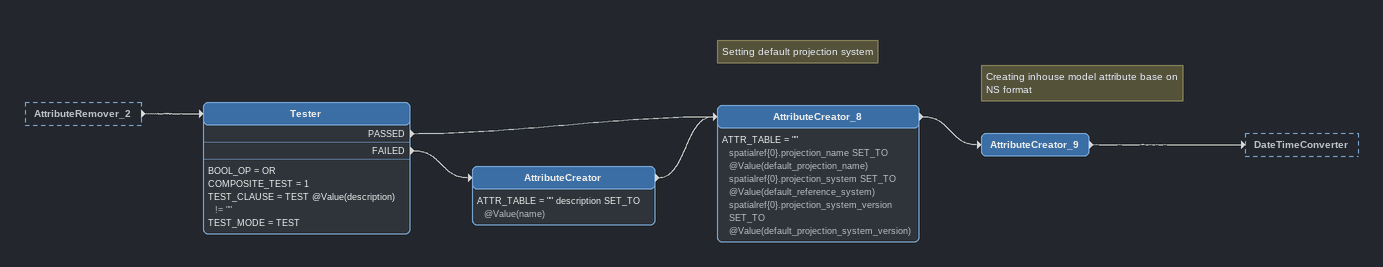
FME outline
AttributeRemover_2 [outside]
    -> Tester
Tester
    BOOL_OP = OR
    COMPOSITE_TEST = 1
    TEST_CLAUSE = TEST @Value(description) != ""
    TEST_MODE = TEST
    PASSED -> AttributeCreator_8
    FAILED -> AttributeCreator
AttributeCreator
    ATTR_TABLE = "" description SET_TO @Value(name)
    -> AttributeCreator_8
Note: Setting default projection system
AttributeCreator_8
    ATTR_TABLE = "" spatialref{0}.projection_name SET_TO @Value(default_projection_name)  spatialref{0}.projection_system SET_TO @Value(default_reference_system)  spatialref{0}.projection_system_version SET_TO @Value(default_projection_system_version)
    -> AttributeCreator_9
Note: Creating inhouse model attribute base on NS format
AttributeCreator_9
    -> DateTimeConverter
